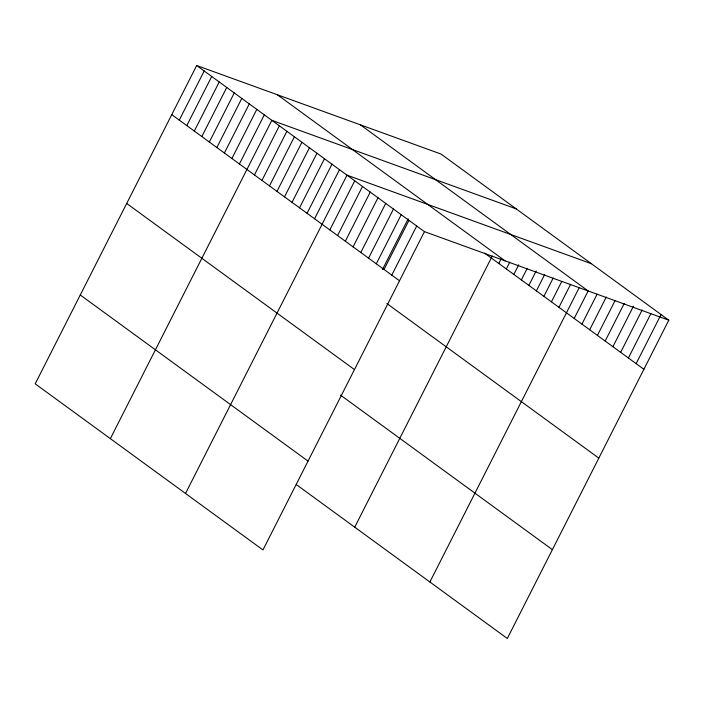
<?xml version="1.0" encoding="UTF-8"?>
<svg xmlns="http://www.w3.org/2000/svg" width="704" height="704" viewBox="0 0 704 704"><rect width="100%" height="100%" fill="white"/><g stroke="black" fill="none" stroke-linecap="round" stroke-linejoin="round"><path stroke-width="1.06" d="M196.68 65.516L35.2 383.821L262.962 549.947L424.442 231.642L196.68 65.516L441.038 154.053L668.8 320.179L507.32 638.484L296.261 484.537M179.282 120.111L204.195 70.998M186.798 125.594L211.719 76.481M194.313 131.076L219.234 81.963M201.828 136.558L226.75 87.446M209.343 142.041L234.265 92.928M216.867 147.523L241.78 98.41M224.382 153.006L249.295 103.893M231.898 158.488L256.81 109.375M239.413 163.97L264.326 114.858M110.361 438.636L271.841 120.34L516.199 208.877M254.443 174.935L279.356 125.822M261.958 180.418L286.871 131.305M269.474 185.9L294.395 136.787M276.989 191.382L301.91 142.27M284.504 196.865L309.426 147.752M292.028 202.347L316.941 153.234M299.543 207.821L324.456 158.717M307.058 213.303L331.971 164.199M314.574 218.786L339.486 169.682M185.522 493.46L347.002 175.164L591.36 263.701M329.833 229.918L354.746 180.805M337.577 235.567L362.49 186.454M345.321 241.217L370.234 192.104M353.065 246.866L377.978 197.754M360.809 252.516L385.722 203.403M368.553 258.166L393.466 209.053M376.297 263.806L401.21 214.702M382.448 269.544L408.206 218.786M384.041 269.456L408.954 220.343M391.785 275.106L416.698 225.993M354.719 527.182L492.263 256.062M498.802 263.472L501.248 258.658M506.317 268.954L509.74 262.214M513.832 274.437L518.716 264.81M521.347 279.919L527.217 268.365M528.871 285.402L536.193 270.952M536.386 290.884L544.685 274.507M543.902 296.366L553.177 278.071M551.417 301.849L561.678 281.626M558.932 307.331L570.654 284.214M429.88 581.997L579.146 287.778M574.191 318.454L588.359 290.532M581.935 324.104L597.08 294.254M589.679 329.754L606.285 297.018M597.423 335.403L615.006 300.74M605.167 341.053L624.219 303.494M612.911 346.702L633.424 306.258M620.655 352.352L642.145 309.98M628.399 357.993L650.866 313.702M636.143 363.642L661.056 314.538M424.442 231.642L668.8 320.179M360.404 124.837L588.166 290.963M277.323 94.732L505.076 260.858M484.607 253.114L643.887 369.292M171.767 114.629L399.529 280.755M386.927 303.574L598.814 458.128M126.702 203.465L354.455 369.591M340.49 395.094L552.385 549.648M80.265 294.985L308.026 461.111"/></g></svg>
